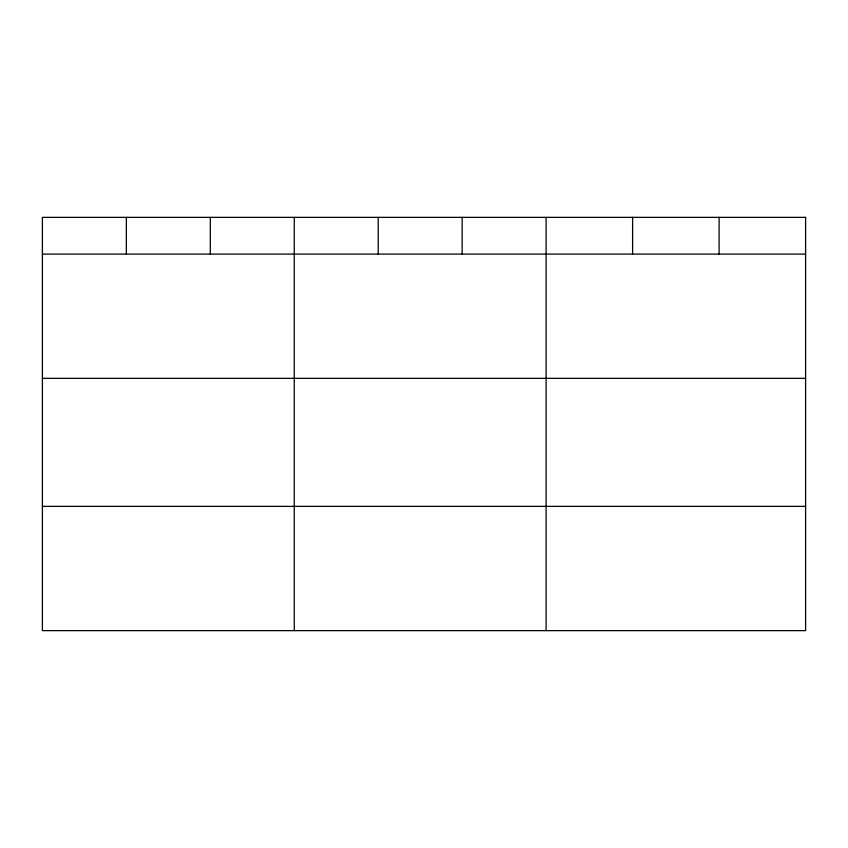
<?xml version="1.0" encoding="UTF-8"?>
<svg xmlns="http://www.w3.org/2000/svg" width="848" height="848" viewBox="0 0 848 848"><rect width="100%" height="100%" fill="white"/><g stroke="black" fill="none" stroke-linecap="round" stroke-linejoin="round"><path stroke-width="1.27" d="M42.4 254.093L805.6 254.093M42.4 378.346L805.6 378.346M42.4 506.373L805.6 506.373M719.104 217.364L719.104 254.093M632.608 217.364L632.608 254.093M546.112 217.364L546.112 630.636M462.16 217.364L462.16 254.093M378.208 217.364L378.208 254.093M294.256 217.364L294.256 630.636M210.304 217.364L210.304 254.093M126.352 217.364L126.352 254.093M805.6 217.364L42.4 217.364L42.4 630.636L805.6 630.636L805.6 217.364"/></g></svg>
